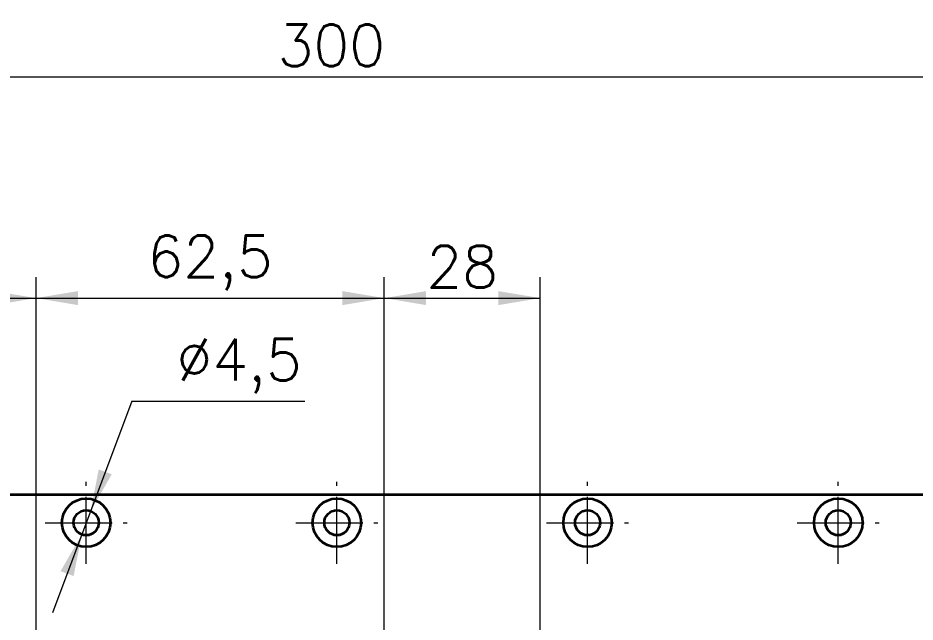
# Model space of a CAD drawing. Header units: millimetres. Extents: x -631 to 3210, y -446 to 2288.
# Drawn here: x -407.9 to -246.9, y 252.4 to 360.7 of the extents above; entities that cross this region are included whole.
import ezdxf

# ---------------------------------------------------------------- set-up
doc = ezdxf.new("R2010")
doc.units = ezdxf.units.MM
doc.linetypes.add('点画线', pattern=[18, 12, -2, 2, -2])
doc.layers.get('0').update_dxf_attribs({"lineweight": 18})
doc.layers.add('中心线层', color=1, linetype='点画线', lineweight=18)
doc.layers.add('尺寸线层', color=3, linetype='Continuous', lineweight=18)
doc.styles.get("Standard").update_dxf_attribs({"font": 'txt.shx', "bigfont": 'gbcbig.shx'})
doc.dimstyles.get("Standard").update_dxf_attribs({"dimscale": 3, "dimtxt": 0.18, "dimasz": 0.18, "dimexe": 0.18, "dimexo": 0.0625, "dimgap": 0.09, "dimtad": 0, "dimtih": 1, "dimtoh": 1, "dimdec": 4, "dimzin": 0, "dimdsep": 46, "dimtxsty": 'Standard', "dimcen": 0.09, "dimdle": 0.36, "dimadec": 0, "dimazin": 0, "dimtfac": 1, "dimtdec": 4, "dimtofl": 0, "dimtmove": 0, "dimatfit": 3, "dimfxl": 0, "dimtolj": 1, "dimtzin": 0, "dimarcsym": 0})

# ---------------------------------------------------------------- blocks, each defined once
blk = doc.blocks.new('*X20')
at = {"layer": '尺寸线层', "linetype": 'Continuous'}
for points in [[(-501.65, 350.2), (-494.15, 351.45), (-494.15, 348.95)], [(-201.65, 350.2), (-209.15, 351.45), (-209.15, 348.95)]]:
    blk.add_hatch(color=0, dxfattribs=at).paths.add_polyline_path(points, flags=0)
at = {"layer": '尺寸线层', "color": 0, "linetype": 'Continuous'}
for p, q in [((-501.65, 277.05), (-501.65, 353.95)), ((-201.65, 277.05), (-201.65, 353.95)), ((-501.65, 350.2), (-201.65, 350.2))]:
    blk.add_line(p, q, dxfattribs=at)
at = {"layer": '尺寸线层', "color": 0, "insert": (-351.65, 355.82), "char_height": 7.5, "width": 38.5714, "attachment_point": 5}
blk.add_mtext('300', dxfattribs=at)
blk = doc.blocks.new('*X78')
at = {"layer": '尺寸线层', "linetype": 'Continuous'}
for points in [[(-394.86, 272.28), (-391.06, 278.87), (-393.4, 279.74)], [(-396.44, 268.07), (-397.91, 260.61), (-400.25, 261.49)]]:
    blk.add_hatch(color=0, dxfattribs=at).paths.add_polyline_path(points, flags=0)
at = {"layer": '尺寸线层', "color": 0, "linetype": 'Continuous'}
for q in [(-401.71, 254.02), (-356.41, 291.96)]:
    blk.add_line((-387.48, 291.96), q, dxfattribs=at)
at = {"layer": '尺寸线层', "color": 0, "insert": (-368.2, 298.3), "char_height": 7.5, "width": 47.1429, "attachment_point": 5}
blk.add_mtext('%%C4,5', dxfattribs=at)
blk = doc.blocks.new('*X301')
at = {"layer": '尺寸线层', "linetype": 'Continuous'}
for points in [[(-404.65, 310.48), (-397.15, 311.73), (-397.15, 309.23)], [(-342.15, 310.48), (-349.65, 311.73), (-349.65, 309.23)]]:
    blk.add_hatch(color=0, dxfattribs=at).paths.add_polyline_path(points, flags=0)
at = {"layer": '尺寸线层', "color": 0, "linetype": 'Continuous'}
for p, q in [((-404.65, 227.05), (-404.65, 314.23)), ((-342.15, 227.05), (-342.15, 314.23)), ((-404.65, 310.48), (-342.15, 310.48))]:
    blk.add_line(p, q, dxfattribs=at)
at = {"layer": '尺寸线层', "color": 0, "insert": (-373.4, 316.82), "char_height": 7.5, "width": 45, "attachment_point": 5}
blk.add_mtext('62,5', dxfattribs=at)
blk = doc.blocks.new('*X302')
at = {"layer": '尺寸线层', "linetype": 'Continuous'}
for points in [[(-342.15, 310.48), (-334.65, 311.73), (-334.65, 309.23)], [(-314.15, 310.48), (-321.65, 311.73), (-321.65, 309.23)]]:
    blk.add_hatch(color=0, dxfattribs=at).paths.add_polyline_path(points, flags=0)
at = {"layer": '尺寸线层', "color": 0, "linetype": 'Continuous'}
for p, q in [((-342.15, 227.05), (-342.15, 314.23)), ((-314.15, 227.05), (-314.15, 314.23)), ((-342.15, 310.48), (-314.15, 310.48))]:
    blk.add_line(p, q, dxfattribs=at)
at = {"layer": '尺寸线层', "color": 0, "insert": (-328.15, 316.11), "char_height": 7.5, "width": 24.2857, "attachment_point": 5}
blk.add_mtext('28', dxfattribs=at)
blk = doc.blocks.new('*X303')
at = {"layer": '尺寸线层', "linetype": 'Continuous'}
for points in [[(-432.65, 310.48), (-425.15, 311.73), (-425.15, 309.23)], [(-404.65, 310.48), (-412.15, 311.73), (-412.15, 309.23)]]:
    blk.add_hatch(color=0, dxfattribs=at).paths.add_polyline_path(points, flags=0)
at = {"layer": '尺寸线层', "color": 0, "linetype": 'Continuous'}
for p, q in [((-432.65, 227.05), (-432.65, 314.23)), ((-404.65, 227.05), (-404.65, 314.23)), ((-432.65, 310.48), (-404.65, 310.48))]:
    blk.add_line(p, q, dxfattribs=at)
at = {"layer": '尺寸线层', "color": 0, "insert": (-418.65, 316.11), "char_height": 7.5, "width": 24.2857, "attachment_point": 5}
blk.add_mtext('28', dxfattribs=at)

msp = doc.modelspace()

# ---------------------------------------------------------------- linework, layer by layer
at = {"color": 7, "lineweight": 35}
msp.add_line((-203.652, 275.176), (-499.652, 275.176), dxfattribs=at)
for centre, radius in [((-395.652, 270.176), 4.35), ((-350.652, 270.176), 4.35), ((-305.652, 270.176), 4.35), ((-260.652, 270.176), 4.35), ((-395.652, 270.176), 2.25), ((-350.652, 270.176), 2.25), ((-305.652, 270.176), 2.25), ((-260.652, 270.176), 2.25)]:
    msp.add_circle(centre, radius, dxfattribs=at)
at = {"layer": '中心线层'}
for p, q in [((-395.652, 262.826), (-395.652, 277.526)), ((-350.652, 262.826), (-350.652, 277.526)), ((-305.652, 262.826), (-305.652, 277.526)), ((-260.652, 262.826), (-260.652, 277.526)), ((-403.002, 270.176), (-388.302, 270.176)), ((-358.002, 270.176), (-343.302, 270.176)), ((-313.002, 270.176), (-298.302, 270.176)), ((-268.002, 270.176), (-253.302, 270.176))]:
    msp.add_line(p, q, dxfattribs=at)

# ---------------------------------------------------------------- dimensions: what is measured, and where the dimension line sits
at = {"layer": '尺寸线层'}
for base, p1, p2, override, picture, middle in [((-201.652, 350.196), (-501.652, 275.176), (-201.652, 275.176), {"dimtxt": 2.5, "dimasz": 2.5, "dimexe": 1.25, "dimexo": 0.625, "dimgap": 0.625, "dimtad": 1, "dimtih": 0, "dimtoh": 0, "dimdec": 2, "dimzin": 8, "dimdsep": 44, "dimsah": 1, "dimdle": 5, "dimtdec": 2, "dimtofl": 1, "dimatfit": 0, "dimtfill": 1, "dimtzin": 8}, '*X20', (-351.652, 350.196)), ((-404.652, 310.484), (-432.652, 225.176), (-404.652, 225.176), {"dimtxt": 2.5, "dimasz": 2.5, "dimexe": 1.25, "dimexo": 0.625, "dimgap": 0.625, "dimtad": 1, "dimtih": 0, "dimtoh": 0, "dimdec": 2, "dimzin": 8, "dimdsep": 44, "dimsah": 1, "dimdle": 5, "dimtdec": 2, "dimtofl": 1, "dimatfit": 0, "dimtfill": 1, "dimtzin": 8}, '*X303', (-418.652, 310.484)), ((-342.152, 310.484), (-404.652, 225.176), (-342.152, 225.176), {"dimtxt": 2.5, "dimasz": 2.5, "dimexe": 1.25, "dimexo": 0.625, "dimgap": 0.625, "dimtad": 1, "dimdec": 2, "dimzin": 8, "dimdsep": 44, "dimsah": 1, "dimdle": 5, "dimtdec": 2, "dimtofl": 1, "dimatfit": 0, "dimtfill": 1, "dimtzin": 8}, '*X301', (-373.402, 310.484)), ((-314.152, 310.484), (-342.152, 225.176), (-314.152, 225.176), {"dimtxt": 2.5, "dimasz": 2.5, "dimexe": 1.25, "dimexo": 0.625, "dimgap": 0.625, "dimtad": 1, "dimdec": 2, "dimzin": 8, "dimdsep": 44, "dimsah": 1, "dimdle": 5, "dimtdec": 2, "dimtofl": 1, "dimatfit": 0, "dimtfill": 1, "dimtzin": 8}, '*X302', (-328.152, 310.484))]:
    dim = msp.add_linear_dim(base=base, p1=p1, p2=p2, dimstyle='Standard', override=override, dxfattribs=at)
    dim.commit()
    dim.dimension.update_dxf_attribs({"geometry": picture, "text_midpoint": middle})
dim = msp.add_diameter_dim_2p(p1=(-396.442, 268.069), p2=(-394.862, 272.282), dimstyle='Standard', override={"dimtxt": 2.5, "dimasz": 2.5, "dimexe": 1.25, "dimexo": 0.625, "dimgap": 0.625, "dimtad": 1, "dimdec": 2, "dimzin": 8, "dimdsep": 44, "dimpost": '%%C<>', "dimsah": 1, "dimdle": 5, "dimtdec": 2, "dimtofl": 1, "dimtmove": 0, "dimatfit": 1, "dimtfill": 1, "dimtzin": 8}, dxfattribs=at)
dim.commit()
dim.dimension.update_dxf_attribs({"geometry": '*X78', "text_midpoint": (-387.485, 291.958), "dimtype": 163})

doc.saveas('drawing.dxf')
